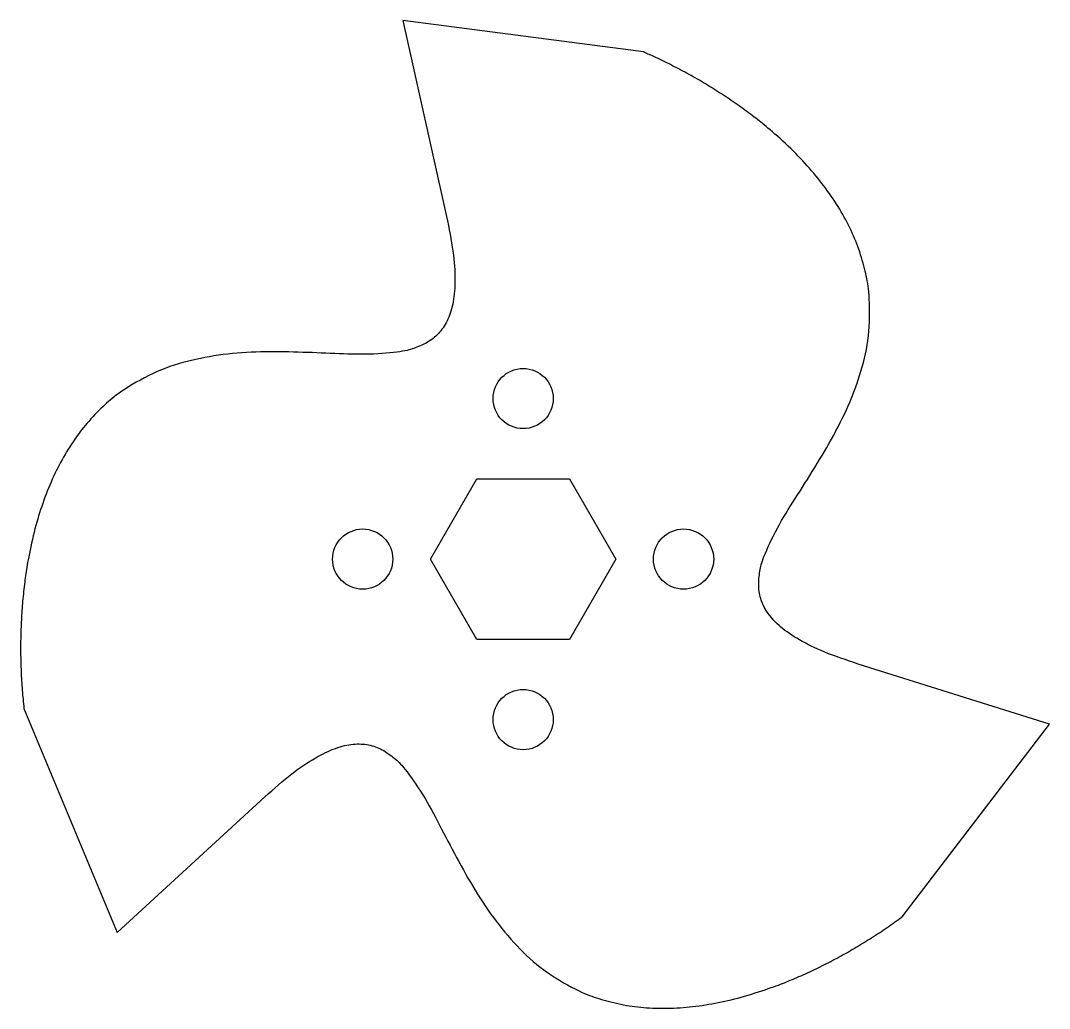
# Model space of a CAD drawing. Header units: millimetres. Extents: x -85.1 to -33.8, y 2.6 to 51.8.
import ezdxf

# ---------------------------------------------------------------- set-up
doc = ezdxf.new("R2010")
doc.units = ezdxf.units.MM

msp = doc.modelspace()

# ---------------------------------------------------------------- linework, layer by layer
at = {"color": 7, "linetype": 'Continuous', "lineweight": 25}
for p, q in [((-66, 51.837), (-63.818, 42.078)), ((-54, 50.279), (-66, 51.837)), ((-64.619, 25), (-62.309, 29)), ((-62.309, 29), (-57.691, 29)), ((-57.691, 29), (-55.381, 25)), ((-62.309, 21), (-64.619, 25)), ((-55.381, 25), (-57.691, 21)), ((-57.691, 21), (-62.309, 21)), ((-33.758, 16.777), (-43.301, 19.767)), ((-84.893, 17.556), (-80.242, 6.385)), ((-41.107, 7.164), (-33.758, 16.777)), ((-80.242, 6.385), (-72.881, 13.154))]:
    msp.add_line(p, q, dxfattribs=at)
for centre in [(-60, 33), (-68, 25), (-52, 25), (-60, 17)]:
    msp.add_circle(centre, 1.5, dxfattribs=at)
for points in [[(-43.301, 19.767), (-60, 25), (-30.38, 32.113), (-43.116, 45.506), (-54, 50.279)], [(-63.818, 42.078), (-60, 25), (-80.971, 47.095), (-86.201, 29.369), (-84.893, 17.556)], [(-72.881, 13.154), (-60, 25), (-68.65, -4.209), (-50.683, 0.125), (-41.107, 7.164)]]:
    msp.add_open_spline(points, degree=4, dxfattribs=at)

doc.saveas('drawing.dxf')
